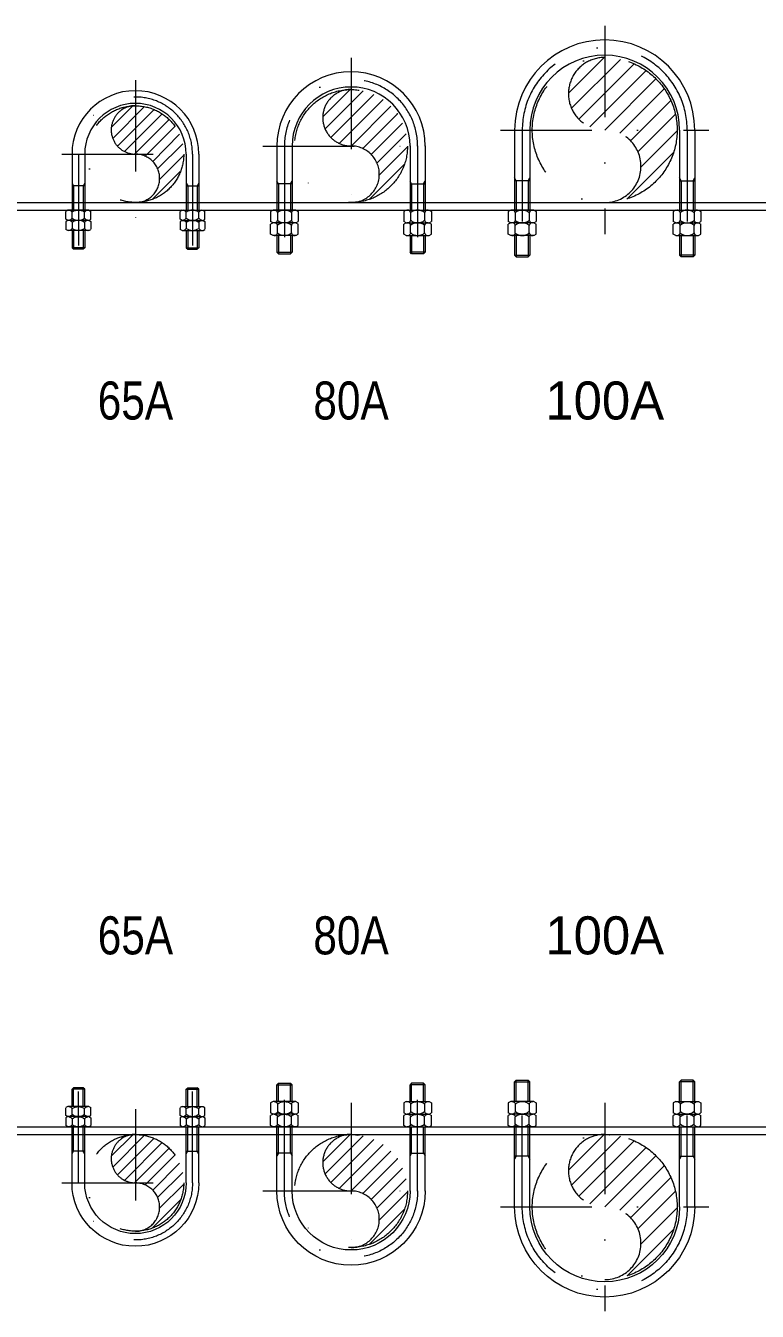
# Model space of a CAD drawing. Extents: x 0 to 90799, y 0 to 77868.
# Drawn here: x 19042 to 19619, y 10688 to 11702 of the extents above; entities that cross this region are included whole.
import ezdxf
from ezdxf.enums import TextEntityAlignment as Align

# ---------------------------------------------------------------- set-up
doc = ezdxf.new("R2010")
doc.units = 0
doc.header["$LTSCALE"] = 30
doc.header["$MEASUREMENT"] = 0
doc.linetypes.add('DGN Style 4', pattern=[4.8, 2.4, -1.2, 0, -1.2])
for name, color, linetype, lineweight in [('L(c)', 1, 'DGN Style 4', 5), ('L(txt)', 2, 'Continuous', 13), ('m_a1', 6, 'Continuous', 5)]:
    doc.layers.add(name, color=color, linetype=linetype, lineweight=lineweight)
doc.styles.add('Style-ENGINEERING', font='ENGINEERING.shx')

# ---------------------------------------------------------------- blocks, each defined once
blk = doc.blocks.new('*U1368')
for p, q in [((-50, 12.5), (-50, -31.7)), ((-40, 12.5), (-40, -31.7)), ((40, 12.5), (40, -31.7)), ((50, 12.5), (50, -31.7)), ((-50, -10.3), (-48.7, -12.5)), ((-40, -12.5), (-50, -12.5)), ((-48.7, -12.5), (-48.7, -31.7)), ((-40, -10.3), (-41.2, -12.5)), ((-41.2, -12.5), (-41.2, -31.7)), ((40, -10.3), (41.3, -12.5)), ((40, -12.5), (50, -12.5)), ((41.3, -12.5), (41.3, -31.7)), ((50, -10.3), (48.8, -12.5)), ((48.8, -12.5), (48.8, -31.7)), ((4.2, -25.4), (4.5, -25)), ((-53.3, -31.7), (-54.8, -32.6)), ((-54.8, -38.8), (-54.8, -32.7)), ((-53.3, -39.7), (-54.8, -38.8)), ((-53.3, -39.7), (-54.8, -40.6)), ((-36.8, -31.7), (-53.3, -31.7)), ((-36.8, -39.7), (-53.3, -39.7)), ((-36.8, -39.7), (-53.3, -39.7)), ((-49.9, -38.1), (-49.9, -33.3)), ((-40.1, -38.1), (-40.1, -33.3)), ((-36.8, -31.7), (-35.2, -32.6)), ((-36.8, -39.7), (-35.2, -38.8)), ((-36.8, -39.7), (-35.2, -40.6)), ((-35.2, -38.8), (-35.2, -32.7)), ((36.8, -31.7), (35.2, -32.6)), ((35.2, -38.8), (35.2, -32.7)), ((36.8, -39.7), (35.2, -38.8)), ((36.8, -39.7), (35.2, -40.6)), ((36.8, -31.7), (53.3, -31.7)), ((36.8, -39.7), (53.3, -39.7)), ((36.8, -39.7), (53.3, -39.7)), ((40.1, -38.1), (40.1, -33.3)), ((49.9, -38.1), (49.9, -33.3)), ((53.3, -31.7), (54.8, -32.6)), ((53.3, -39.7), (54.8, -38.8)), ((53.3, -39.7), (54.8, -40.6)), ((54.8, -38.8), (54.8, -32.7)), ((-54.8, -40.6), (-54.8, -46.7)), ((-53.3, -47.7), (-54.8, -46.8)), ((-36.8, -47.7), (-53.3, -47.7)), ((-50, -47.7), (-50, -61.3)), ((-49.9, -41.3), (-49.9, -46.1)), ((-48.7, -47.7), (-48.7, -62.5)), ((-41.2, -47.7), (-41.2, -62.5)), ((-40.1, -41.3), (-40.1, -46.1)), ((-40, -47.7), (-40, -61.3)), ((-36.8, -47.7), (-35.2, -46.8)), ((-35.2, -40.6), (-35.2, -46.7)), ((35.2, -40.6), (35.2, -46.7)), ((36.8, -47.7), (35.2, -46.8)), ((36.8, -47.7), (53.3, -47.7)), ((40, -47.7), (40, -61.3)), ((40.1, -41.3), (40.1, -46.1)), ((41.3, -47.7), (41.3, -62.5)), ((48.8, -47.7), (48.8, -62.5)), ((49.9, -41.3), (49.9, -46.1)), ((50, -47.7), (50, -61.3)), ((53.3, -47.7), (54.8, -46.8)), ((54.8, -40.6), (54.8, -46.7)), ((-40, -61.3), (-50, -61.3)), ((-50, -61.3), (-48.7, -62.5)), ((-41.2, -62.5), (-48.7, -62.5)), ((-40, -61.3), (-41.2, -62.5)), ((40, -61.3), (50, -61.3)), ((40, -61.3), (41.3, -62.5)), ((41.3, -62.5), (48.8, -62.5)), ((50, -61.3), (48.8, -62.5))]:
    blk.add_line(p, q)
for centre, radius, start, end in [((0, 12.5), 50, 0, 180), ((0, 12.5), 40, 0, 180), ((-53.6, -36.2), 4.72, 38.8105, 74.9755), ((-53.6, -35.1), 4.72, 285.0245, 321.1895), ((-53.6, -44.2), 4.72, 38.8105, 74.9755), ((-45, -40), 8.33, 53.8846, 126.1154), ((-45, -31.3), 8.33, 233.8846, 306.1154), ((-45, -48), 8.33, 53.8846, 126.1154), ((-36.4, -36.2), 4.72, 105.0245, 141.1895), ((-36.4, -35.1), 4.72, 218.8105, 254.9755), ((-36.4, -44.2), 4.72, 105.0245, 141.1895), ((36.4, -36.2), 4.72, 38.8105, 74.9755), ((36.4, -35.1), 4.72, 285.0245, 321.1895), ((36.4, -44.2), 4.72, 38.8105, 74.9755), ((45, -40), 8.33, 53.8846, 126.1154), ((45, -31.3), 8.33, 233.8846, 306.1154), ((45, -48), 8.33, 53.8846, 126.1154), ((53.6, -36.2), 4.72, 105.0245, 141.1895), ((53.6, -35.1), 4.72, 218.8105, 254.9755), ((53.6, -44.2), 4.72, 105.0245, 141.1895), ((-53.6, -43.1), 4.72, 285.0245, 321.1895), ((-45, -39.3), 8.33, 233.8846, 306.1154), ((-36.4, -43.1), 4.72, 218.8105, 254.9755), ((36.4, -43.1), 4.72, 285.0245, 321.1895), ((45, -39.3), 8.33, 233.8846, 306.1154), ((53.6, -43.1), 4.72, 218.8105, 254.9755)]:
    blk.add_arc(centre, radius, start, end)
blk = doc.blocks.new('*U1367')
at = {"layer": 'L(c)'}
for p, q in [((-45, 12.5), (-45, -62.5)), ((45, 12.5), (45, -62.5))]:
    blk.add_line(p, q, dxfattribs=at)
blk.add_arc((0, 12.5), 45, 0, 180, dxfattribs=at)
at = {"layer": 'm_a1'}
blk.add_blockref('*U1368', (0, 0), dxfattribs=at)
blk = doc.blocks.new('*U1370')
for p, q in [((-28.5, 20.1), (-11.7, 36.9)), ((-27.5, 11.3), (-2.4, 36.4)), ((-23.7, 5.2), (5.2, 34.1)), ((-18.1, 0.9), (11.6, 30.6)), ((-10.2, -1.1), (17.1, 26.2)), ((-1.9, -2.7), (21.6, 20.8)), ((4, -6.8), (25.2, 14.5)), ((7.9, -12.7), (27.7, 7.1)), ((9.5, -21.1), (28.5, -2)), ((3.5, -36.9), (26.2, -14.2))]:
    blk.add_line(p, q)
blk = doc.blocks.new('*U1369')
blk.add_circle((0, 0), 38.1)
for centre, start, end in [((0, 19.1), 89.9989, 270.0011), ((0, -19.1), 270.0011, 89.9989)]:
    blk.add_arc(centre, 19.1, start, end)
blk.add_blockref('*U1370', (9.6, 1.1))
blk = doc.blocks.new('*U1366')
at = {"layer": 'L(c)'}
for p, q in [((0, 66.6), (0, -49.7)), ((-58.1, 8.4), (58.2, 8.4))]:
    blk.add_line(p, q, dxfattribs=at)
blk.add_blockref('*U1369', (0, 8.4))
at = {"layer": 'm_a1'}
blk.add_blockref('*U1367', (0, -4.1), dxfattribs=at)
blk = doc.blocks.new('*U1373')
for p, q in [((-58.5, 13.3), (-58.5, -37.3)), ((-46.5, 13.3), (-46.5, -37.3)), ((46.5, 13.3), (46.5, -37.3)), ((58.5, 13.3), (58.5, -37.3)), ((-57.3, -16.7), (-58.5, -14.6)), ((-46.5, -16.7), (-58.5, -16.7)), ((-57.3, -16.7), (-57.3, -37.3)), ((-47.8, -16.7), (-46.5, -14.6)), ((-47.8, -16.7), (-47.8, -37.3)), ((47.7, -16.7), (46.5, -14.6)), ((46.5, -16.7), (58.5, -16.7)), ((47.7, -16.7), (47.7, -37.3)), ((57.2, -16.7), (58.5, -14.6)), ((57.2, -16.7), (57.2, -37.3)), ((-61.5, -37.3), (-63.5, -38.4)), ((-63.5, -38.4), (-63.5, -46.2)), ((-43.5, -37.3), (-61.5, -37.3)), ((-58, -39.3), (-58, -45.3)), ((-47, -39.3), (-47, -45.3)), ((-43.5, -37.3), (-41.6, -38.4)), ((-41.6, -38.4), (-41.6, -46.2)), ((4.8, -31), (5.2, -30.6)), ((43.5, -37.3), (41.5, -38.4)), ((41.5, -38.4), (41.5, -46.2)), ((43.5, -37.3), (61.5, -37.3)), ((47, -39.3), (47, -45.3)), ((58, -39.3), (58, -45.3)), ((61.5, -37.3), (63.4, -38.4)), ((63.4, -38.4), (63.4, -46.2)), ((-61.5, -47.3), (-63.5, -46.2)), ((-61.5, -47.3), (-63.5, -48.4)), ((-63.5, -56.2), (-63.5, -48.4)), ((-43.5, -47.3), (-61.5, -47.3)), ((-43.5, -47.3), (-61.5, -47.3)), ((-43.5, -47.3), (-61.5, -47.3)), ((-58, -55.3), (-58, -49.3)), ((-47, -55.3), (-47, -49.3)), ((-43.5, -47.3), (-41.6, -46.2)), ((-43.5, -47.3), (-41.6, -48.4)), ((-41.6, -56.2), (-41.6, -48.4)), ((43.5, -47.3), (41.5, -46.2)), ((43.5, -47.3), (41.5, -48.4)), ((41.5, -56.2), (41.5, -48.4)), ((43.5, -47.3), (61.5, -47.3)), ((43.5, -47.3), (61.5, -47.3)), ((43.5, -47.3), (61.5, -47.3)), ((47, -55.3), (47, -49.3)), ((58, -55.3), (58, -49.3)), ((61.5, -47.3), (63.4, -46.2)), ((61.5, -47.3), (63.4, -48.4)), ((63.4, -56.2), (63.4, -48.4)), ((-61.5, -57.3), (-63.5, -56.2)), ((-43.5, -57.3), (-61.5, -57.3)), ((-58.5, -57.3), (-58.5, -70.5)), ((-57.3, -57.3), (-57.3, -71.7)), ((-47.8, -57.3), (-47.8, -71.7)), ((-46.5, -57.3), (-46.5, -70.5)), ((-43.5, -57.3), (-41.6, -56.2)), ((43.5, -57.3), (41.5, -56.2)), ((43.5, -57.3), (61.5, -57.3)), ((46.5, -57.3), (46.5, -70.5)), ((47.7, -57.3), (47.7, -71.7)), ((57.2, -57.3), (57.2, -71.7)), ((58.5, -57.3), (58.5, -70.5)), ((61.5, -57.3), (63.4, -56.2)), ((-58.5, -70.5), (-46.5, -70.5)), ((-58.5, -70.5), (-57.3, -71.7)), ((-47.8, -71.7), (-46.5, -70.5)), ((58.5, -70.5), (46.5, -70.5)), ((47.7, -71.7), (46.5, -70.5)), ((58.5, -70.5), (57.2, -71.7)), ((-57.3, -71.7), (-47.8, -71.7)), ((57.2, -71.7), (47.7, -71.7))]:
    blk.add_line(p, q)
for centre, radius, start, end in [((0, 13.2), 58.5, 0, 180), ((0, 13.2), 46.5, 0, 180), ((-60.7, -40.2), 2.87, 17.5987, 90), ((-52.5, -45.8), 8.52, 49.932, 130.068), ((-44.3, -40.2), 2.87, 90, 162.4013), ((44.3, -40.2), 2.87, 17.5987, 90), ((52.5, -45.8), 8.52, 49.932, 130.068), ((60.7, -40.2), 2.87, 90, 162.4013), ((-60.7, -44.5), 2.87, 270, 342.4013), ((-60.7, -50.2), 2.87, 17.5987, 90), ((-52.5, -38.8), 8.52, 229.932, 310.068), ((-52.5, -55.8), 8.52, 49.932, 130.068), ((-44.3, -44.5), 2.87, 197.5987, 270), ((-44.3, -50.2), 2.87, 90, 162.4013), ((44.3, -44.5), 2.87, 270, 342.4013), ((44.3, -50.2), 2.87, 17.5987, 90), ((52.5, -38.8), 8.52, 229.932, 310.068), ((52.5, -55.8), 8.52, 49.932, 130.068), ((60.7, -44.5), 2.87, 197.5987, 270), ((60.7, -50.2), 2.87, 90, 162.4013), ((-60.7, -54.5), 2.87, 270, 342.4013), ((-52.5, -48.8), 8.52, 229.932, 310.068), ((-44.3, -54.5), 2.87, 197.5987, 270), ((44.3, -54.5), 2.87, 270, 342.4013), ((52.5, -48.8), 8.52, 229.932, 310.068), ((60.7, -54.5), 2.87, 197.5987, 270)]:
    blk.add_arc(centre, radius, start, end)
blk = doc.blocks.new('*U1372')
at = {"layer": 'L(c)'}
for p, q in [((-52.5, 13.3), (-52.5, -71.7)), ((52.5, 13.3), (52.5, -71.7))]:
    blk.add_line(p, q, dxfattribs=at)
blk.add_arc((0, 13.2), 52.5, 0, 180, dxfattribs=at)
at = {"layer": 'm_a1'}
blk.add_blockref('*U1373', (0, 0), dxfattribs=at)
blk = doc.blocks.new('*U1375')
for p, q in [((-33.4, 21.8), (-11.9, 43.3)), ((-31.6, 12.3), (-1.6, 42.3)), ((-27.1, 5.5), (6.9, 39.5)), ((-20.4, 0.8), (14.2, 35.5)), ((-11.1, -1.2), (20.4, 30.3)), ((-1.9, -3.2), (25.5, 24.1)), ((4.8, -7.9), (29.6, 16.9)), ((9.3, -14.7), (32.4, 8.4)), ((11.1, -24.2), (33.4, -1.9)), ((3.3, -43.3), (31, -15.6))]:
    blk.add_line(p, q)
blk = doc.blocks.new('*U1374')
blk.add_circle((0, 0), 44.5)
for centre, start, end in [((0, 22.3), 89.9989, 270.0011), ((0, -22.3), 270.0011, 89.9989)]:
    blk.add_arc(centre, 22.3, start, end)
blk.add_blockref('*U1375', (11.1, 1.2))
blk = doc.blocks.new('*U1371')
at = {"layer": 'L(c)'}
for p, q in [((0, 77.3), (0, -61.8)), ((-69.5, 7.7), (69.6, 7.7))]:
    blk.add_line(p, q, dxfattribs=at)
blk.add_blockref('*U1374', (0, 7.7))
at = {"layer": 'm_a1'}
blk.add_blockref('*U1372', (0, -5.5), dxfattribs=at)
blk = doc.blocks.new('*U1378')
for p, q in [((-71, 14.5), (-71, -48.6)), ((-59, 14.5), (-59, -48.6)), ((59, 14.5), (59, -48.6)), ((71, 14.5), (71, -48.6)), ((-69.8, -25.5), (-71, -23.3)), ((-59, -25.5), (-71, -25.5)), ((-69.8, -25.5), (-69.8, -48.6)), ((-60.3, -25.5), (-59, -23.3)), ((-60.3, -25.5), (-60.3, -48.6)), ((60.2, -25.5), (59, -23.3)), ((59, -25.5), (71, -25.5)), ((60.2, -25.5), (60.2, -48.6)), ((69.7, -25.5), (71, -23.3)), ((69.7, -25.5), (69.7, -48.6)), ((-74, -48.6), (-76, -49.8)), ((-76, -49.8), (-76, -57.5)), ((-56, -48.6), (-74, -48.6)), ((-70.5, -50.6), (-70.5, -56.6)), ((-59.5, -50.6), (-59.5, -56.6)), ((-56, -48.6), (-54.1, -49.8)), ((-54.1, -49.8), (-54.1, -57.5)), ((3.5, -42.4), (3.7, -42.3)), ((56, -48.6), (54, -49.8)), ((54, -49.8), (54, -57.5)), ((56, -48.6), (74, -48.6)), ((59.5, -50.6), (59.5, -56.6)), ((70.5, -50.6), (70.5, -56.6)), ((74, -48.6), (75.9, -49.8)), ((75.9, -49.8), (75.9, -57.5)), ((-74, -58.6), (-76, -57.5)), ((-74, -58.6), (-76, -59.8)), ((-76, -67.5), (-76, -59.8)), ((-56, -58.6), (-74, -58.6)), ((-56, -58.6), (-74, -58.6)), ((-56, -58.6), (-74, -58.6)), ((-70.5, -66.6), (-70.5, -60.6)), ((-59.5, -66.6), (-59.5, -60.6)), ((-56, -58.6), (-54.1, -57.5)), ((-56, -58.6), (-54.1, -59.8)), ((-54.1, -67.5), (-54.1, -59.8)), ((56, -58.6), (54, -57.5)), ((56, -58.6), (54, -59.8)), ((54, -67.5), (54, -59.8)), ((56, -58.6), (74, -58.6)), ((56, -58.6), (74, -58.6)), ((56, -58.6), (74, -58.6)), ((59.5, -66.6), (59.5, -60.6)), ((70.5, -66.6), (70.5, -60.6)), ((74, -58.6), (75.9, -57.5)), ((74, -58.6), (75.9, -59.8)), ((75.9, -67.5), (75.9, -59.8)), ((-74, -68.6), (-76, -67.5)), ((-56, -68.6), (-74, -68.6)), ((-71, -68.6), (-71, -84.2)), ((-69.8, -68.6), (-69.8, -85.5)), ((-60.3, -68.6), (-60.3, -85.5)), ((-59, -68.6), (-59, -84.2)), ((-56, -68.6), (-54.1, -67.5)), ((56, -68.6), (54, -67.5)), ((56, -68.6), (74, -68.6)), ((59, -68.6), (59, -84.2)), ((60.2, -68.6), (60.2, -85.5)), ((69.7, -68.6), (69.7, -85.5)), ((71, -68.6), (71, -84.2)), ((74, -68.6), (75.9, -67.5)), ((-71, -84.2), (-59, -84.2)), ((-71, -84.2), (-69.8, -85.5)), ((-69.8, -85.5), (-60.3, -85.5)), ((-60.3, -85.5), (-59, -84.2)), ((71, -84.2), (59, -84.2)), ((60.2, -85.5), (59, -84.2)), ((69.7, -85.5), (60.2, -85.5)), ((71, -84.2), (69.7, -85.5))]:
    blk.add_line(p, q)
for centre, radius, start, end in [((0, 14.5), 71, 0, 180), ((0, 14.5), 59, 0, 180), ((-73.2, -51.5), 2.87, 17.5987, 90), ((-65, -57.2), 8.52, 49.932, 130.068), ((-56.8, -51.5), 2.87, 90, 162.4013), ((56.8, -51.5), 2.87, 17.5987, 90), ((65, -57.2), 8.52, 49.932, 130.068), ((73.2, -51.5), 2.87, 90, 162.4013), ((-73.2, -55.8), 2.87, 270, 342.4013), ((-73.2, -61.5), 2.87, 17.5987, 90), ((-65, -50.2), 8.52, 229.932, 310.068), ((-65, -67.2), 8.52, 49.932, 130.068), ((-56.8, -55.8), 2.87, 197.5987, 270), ((-56.8, -61.5), 2.87, 90, 162.4013), ((56.8, -55.8), 2.87, 270, 342.4013), ((56.8, -61.5), 2.87, 17.5987, 90), ((65, -50.2), 8.52, 229.932, 310.068), ((65, -67.2), 8.52, 49.932, 130.068), ((73.2, -55.8), 2.87, 197.5987, 270), ((73.2, -61.5), 2.87, 90, 162.4013), ((-73.2, -65.8), 2.87, 270, 342.4013), ((-65, -60.2), 8.52, 229.932, 310.068), ((-56.8, -65.8), 2.87, 197.5987, 270), ((56.8, -65.8), 2.87, 270, 342.4013), ((65, -60.2), 8.52, 229.932, 310.068), ((73.2, -65.8), 2.87, 197.5987, 270)]:
    blk.add_arc(centre, radius, start, end)
blk = doc.blocks.new('*U1377')
at = {"layer": 'L(c)'}
for p, q in [((-65, 14.5), (-65, -85.5)), ((65, 14.5), (65, -85.5))]:
    blk.add_line(p, q, dxfattribs=at)
blk.add_arc((0, 14.5), 65, 0, 180, dxfattribs=at)
at = {"layer": 'm_a1'}
blk.add_blockref('*U1378', (0, 0), dxfattribs=at)
blk = doc.blocks.new('*U1380')
for p, q in [((-42.9, 27.7), (-14.8, 55.7)), ((-40.5, 15.7), (-1.8, 54.3)), ((-34.6, 7.1), (9, 50.8)), ((-26.1, 1.2), (18.3, 45.6)), ((-14.3, -1.4), (26.1, 39)), ((-2.4, -4), (32.7, 31.1)), ((6.1, -9.9), (37.9, 21.9)), ((11.9, -18.5), (41.5, 11.1)), ((14.3, -30.6), (42.9, -2)), ((3.5, -55.7), (40, -19.2))]:
    blk.add_line(p, q)
blk = doc.blocks.new('*U1379')
blk.add_circle((0, 0), 57.1)
for centre, start, end in [((0, 28.6), 89.9989, 270.0011), ((0, -28.6), 270.0011, 89.9989)]:
    blk.add_arc(centre, 28.6, start, end)
blk.add_blockref('*U1380', (14.3, 1.4))
blk = doc.blocks.new('*U1376')
at = {"layer": 'L(c)'}
for p, q in [((0, 91.1), (0, -73.2)), ((-82.1, 8.9), (82.2, 8.9))]:
    blk.add_line(p, q, dxfattribs=at)
blk.add_blockref('*U1379', (0, 8.9))
at = {"layer": 'm_a1'}
blk.add_blockref('*U1377', (0, -5.6), dxfattribs=at)
blk = doc.blocks.new('*U1483')
for p, q in [((-71, 14.5), (-71, -48.6)), ((-59, 14.5), (-59, -48.6)), ((59, 14.5), (59, -48.6)), ((71, 14.5), (71, -48.6)), ((-69.8, -25.5), (-71, -23.3)), ((-59, -25.5), (-71, -25.5)), ((-69.8, -25.5), (-69.8, -48.6)), ((-60.3, -25.5), (-59, -23.3)), ((-60.3, -25.5), (-60.3, -48.6)), ((60.2, -25.5), (59, -23.3)), ((59, -25.5), (71, -25.5)), ((60.2, -25.5), (60.2, -48.6)), ((69.7, -25.5), (71, -23.3)), ((69.7, -25.5), (69.7, -48.6)), ((-74, -48.6), (-76, -49.8)), ((-76, -49.8), (-76, -57.5)), ((-56, -48.6), (-74, -48.6)), ((-70.5, -50.6), (-70.5, -56.6)), ((-59.5, -50.6), (-59.5, -56.6)), ((-56, -48.6), (-54.1, -49.8)), ((-54.1, -49.8), (-54.1, -57.5)), ((3.5, -42.4), (3.7, -42.3)), ((56, -48.6), (54, -49.8)), ((54, -49.8), (54, -57.5)), ((56, -48.6), (74, -48.6)), ((59.5, -50.6), (59.5, -56.6)), ((70.5, -50.6), (70.5, -56.6)), ((74, -48.6), (75.9, -49.8)), ((75.9, -49.8), (75.9, -57.5)), ((-74, -58.6), (-76, -57.5)), ((-74, -58.6), (-76, -59.8)), ((-76, -67.5), (-76, -59.8)), ((-56, -58.6), (-74, -58.6)), ((-56, -58.6), (-74, -58.6)), ((-56, -58.6), (-74, -58.6)), ((-70.5, -66.6), (-70.5, -60.6)), ((-59.5, -66.6), (-59.5, -60.6)), ((-56, -58.6), (-54.1, -57.5)), ((-56, -58.6), (-54.1, -59.8)), ((-54.1, -67.5), (-54.1, -59.8)), ((56, -58.6), (54, -57.5)), ((56, -58.6), (54, -59.8)), ((54, -67.5), (54, -59.8)), ((56, -58.6), (74, -58.6)), ((56, -58.6), (74, -58.6)), ((56, -58.6), (74, -58.6)), ((59.5, -66.6), (59.5, -60.6)), ((70.5, -66.6), (70.5, -60.6)), ((74, -58.6), (75.9, -57.5)), ((74, -58.6), (75.9, -59.8)), ((75.9, -67.5), (75.9, -59.8)), ((-74, -68.6), (-76, -67.5)), ((-56, -68.6), (-74, -68.6)), ((-71, -68.6), (-71, -84.2)), ((-69.8, -68.6), (-69.8, -85.5)), ((-60.3, -68.6), (-60.3, -85.5)), ((-59, -68.6), (-59, -84.2)), ((-56, -68.6), (-54.1, -67.5)), ((56, -68.6), (54, -67.5)), ((56, -68.6), (74, -68.6)), ((59, -68.6), (59, -84.2)), ((60.2, -68.6), (60.2, -85.5)), ((69.7, -68.6), (69.7, -85.5)), ((71, -68.6), (71, -84.2)), ((74, -68.6), (75.9, -67.5)), ((-71, -84.2), (-59, -84.2)), ((-71, -84.2), (-69.8, -85.5)), ((-69.8, -85.5), (-60.3, -85.5)), ((-60.3, -85.5), (-59, -84.2)), ((71, -84.2), (59, -84.2)), ((60.2, -85.5), (59, -84.2)), ((69.7, -85.5), (60.2, -85.5)), ((71, -84.2), (69.7, -85.5))]:
    blk.add_line(p, q)
for centre, radius, start, end in [((0, 14.5), 71, 0, 180), ((0, 14.5), 59, 0, 180), ((-73.2, -51.5), 2.87, 17.5987, 90), ((-65, -57.2), 8.52, 49.932, 130.068), ((-56.8, -51.5), 2.87, 90, 162.4013), ((56.8, -51.5), 2.87, 17.5987, 90), ((65, -57.2), 8.52, 49.932, 130.068), ((73.2, -51.5), 2.87, 90, 162.4013), ((-73.2, -55.8), 2.87, 270, 342.4013), ((-73.2, -61.5), 2.87, 17.5987, 90), ((-65, -50.2), 8.52, 229.932, 310.068), ((-65, -67.2), 8.52, 49.932, 130.068), ((-56.8, -55.8), 2.87, 197.5987, 270), ((-56.8, -61.5), 2.87, 90, 162.4013), ((56.8, -55.8), 2.87, 270, 342.4013), ((56.8, -61.5), 2.87, 17.5987, 90), ((65, -50.2), 8.52, 229.932, 310.068), ((65, -67.2), 8.52, 49.932, 130.068), ((73.2, -55.8), 2.87, 197.5987, 270), ((73.2, -61.5), 2.87, 90, 162.4013), ((-73.2, -65.8), 2.87, 270, 342.4013), ((-65, -60.2), 8.52, 229.932, 310.068), ((-56.8, -65.8), 2.87, 197.5987, 270), ((56.8, -65.8), 2.87, 270, 342.4013), ((65, -60.2), 8.52, 229.932, 310.068), ((73.2, -65.8), 2.87, 197.5987, 270)]:
    blk.add_arc(centre, radius, start, end)
blk = doc.blocks.new('*U1482')
at = {"layer": 'L(c)'}
for p, q in [((-65, 14.5), (-65, -85.5)), ((65, 14.5), (65, -85.5))]:
    blk.add_line(p, q, dxfattribs=at)
blk.add_arc((0, 14.5), 65, 0, 180, dxfattribs=at)
at = {"layer": 'm_a1'}
blk.add_blockref('*U1483', (0, 0), dxfattribs=at)
blk = doc.blocks.new('*U1485')
for p, q in [((-42.9, 27.7), (-14.8, 55.7)), ((-40.5, 15.7), (-1.8, 54.3)), ((-34.6, 7.1), (9, 50.8)), ((-26.1, 1.2), (18.3, 45.6)), ((-14.3, -1.4), (26.1, 39)), ((-2.4, -4), (32.7, 31.1)), ((6.1, -9.9), (37.9, 21.9)), ((11.9, -18.5), (41.5, 11.1)), ((14.3, -30.6), (42.9, -2)), ((3.5, -55.7), (40, -19.2))]:
    blk.add_line(p, q)
blk = doc.blocks.new('*U1484')
blk.add_circle((0, 0), 57.1)
for centre, start, end in [((0, 28.6), 89.9989, 270.0011), ((0, -28.6), 270.0011, 89.9989)]:
    blk.add_arc(centre, 28.6, start, end)
blk.add_blockref('*U1485', (14.3, 1.4))
blk = doc.blocks.new('*U1481')
at = {"layer": 'L(c)'}
for p, q in [((0, 73.2), (0, -91.1)), ((-82.1, -8.9), (82.2, -8.9))]:
    blk.add_line(p, q, dxfattribs=at)
blk.add_blockref('*U1484', (0, -8.9))
at = {"layer": 'm_a1', "extrusion": (0, 0, -1), "rotation": 180}
blk.add_blockref('*U1482', (0, 5.6), dxfattribs=at)
blk = doc.blocks.new('*U1488')
for p, q in [((-58.5, 13.3), (-58.5, -37.3)), ((-46.5, 13.3), (-46.5, -37.3)), ((46.5, 13.3), (46.5, -37.3)), ((58.5, 13.3), (58.5, -37.3)), ((-57.3, -16.7), (-58.5, -14.6)), ((-46.5, -16.7), (-58.5, -16.7)), ((-57.3, -16.7), (-57.3, -37.3)), ((-47.8, -16.7), (-46.5, -14.6)), ((-47.8, -16.7), (-47.8, -37.3)), ((47.7, -16.7), (46.5, -14.6)), ((46.5, -16.7), (58.5, -16.7)), ((47.7, -16.7), (47.7, -37.3)), ((57.2, -16.7), (58.5, -14.6)), ((57.2, -16.7), (57.2, -37.3)), ((-61.5, -37.3), (-63.5, -38.4)), ((-63.5, -38.4), (-63.5, -46.2)), ((-43.5, -37.3), (-61.5, -37.3)), ((-58, -39.3), (-58, -45.3)), ((-47, -39.3), (-47, -45.3)), ((-43.5, -37.3), (-41.6, -38.4)), ((-41.6, -38.4), (-41.6, -46.2)), ((4.8, -31), (5.2, -30.6)), ((43.5, -37.3), (41.5, -38.4)), ((41.5, -38.4), (41.5, -46.2)), ((43.5, -37.3), (61.5, -37.3)), ((47, -39.3), (47, -45.3)), ((58, -39.3), (58, -45.3)), ((61.5, -37.3), (63.4, -38.4)), ((63.4, -38.4), (63.4, -46.2)), ((-61.5, -47.3), (-63.5, -46.2)), ((-61.5, -47.3), (-63.5, -48.4)), ((-63.5, -56.2), (-63.5, -48.4)), ((-43.5, -47.3), (-61.5, -47.3)), ((-43.5, -47.3), (-61.5, -47.3)), ((-43.5, -47.3), (-61.5, -47.3)), ((-58, -55.3), (-58, -49.3)), ((-47, -55.3), (-47, -49.3)), ((-43.5, -47.3), (-41.6, -46.2)), ((-43.5, -47.3), (-41.6, -48.4)), ((-41.6, -56.2), (-41.6, -48.4)), ((43.5, -47.3), (41.5, -46.2)), ((43.5, -47.3), (41.5, -48.4)), ((41.5, -56.2), (41.5, -48.4)), ((43.5, -47.3), (61.5, -47.3)), ((43.5, -47.3), (61.5, -47.3)), ((43.5, -47.3), (61.5, -47.3)), ((47, -55.3), (47, -49.3)), ((58, -55.3), (58, -49.3)), ((61.5, -47.3), (63.4, -46.2)), ((61.5, -47.3), (63.4, -48.4)), ((63.4, -56.2), (63.4, -48.4)), ((-61.5, -57.3), (-63.5, -56.2)), ((-43.5, -57.3), (-61.5, -57.3)), ((-58.5, -57.3), (-58.5, -70.5)), ((-57.3, -57.3), (-57.3, -71.7)), ((-47.8, -57.3), (-47.8, -71.7)), ((-46.5, -57.3), (-46.5, -70.5)), ((-43.5, -57.3), (-41.6, -56.2)), ((43.5, -57.3), (41.5, -56.2)), ((43.5, -57.3), (61.5, -57.3)), ((46.5, -57.3), (46.5, -70.5)), ((47.7, -57.3), (47.7, -71.7)), ((57.2, -57.3), (57.2, -71.7)), ((58.5, -57.3), (58.5, -70.5)), ((61.5, -57.3), (63.4, -56.2)), ((-58.5, -70.5), (-46.5, -70.5)), ((-58.5, -70.5), (-57.3, -71.7)), ((-47.8, -71.7), (-46.5, -70.5)), ((58.5, -70.5), (46.5, -70.5)), ((47.7, -71.7), (46.5, -70.5)), ((58.5, -70.5), (57.2, -71.7)), ((-57.3, -71.7), (-47.8, -71.7)), ((57.2, -71.7), (47.7, -71.7))]:
    blk.add_line(p, q)
for centre, radius, start, end in [((0, 13.2), 58.5, 0, 180), ((0, 13.2), 46.5, 0, 180), ((-60.7, -40.2), 2.87, 17.5987, 90), ((-52.5, -45.8), 8.52, 49.932, 130.068), ((-44.3, -40.2), 2.87, 90, 162.4013), ((44.3, -40.2), 2.87, 17.5987, 90), ((52.5, -45.8), 8.52, 49.932, 130.068), ((60.7, -40.2), 2.87, 90, 162.4013), ((-60.7, -44.5), 2.87, 270, 342.4013), ((-60.7, -50.2), 2.87, 17.5987, 90), ((-52.5, -38.8), 8.52, 229.932, 310.068), ((-52.5, -55.8), 8.52, 49.932, 130.068), ((-44.3, -44.5), 2.87, 197.5987, 270), ((-44.3, -50.2), 2.87, 90, 162.4013), ((44.3, -44.5), 2.87, 270, 342.4013), ((44.3, -50.2), 2.87, 17.5987, 90), ((52.5, -38.8), 8.52, 229.932, 310.068), ((52.5, -55.8), 8.52, 49.932, 130.068), ((60.7, -44.5), 2.87, 197.5987, 270), ((60.7, -50.2), 2.87, 90, 162.4013), ((-60.7, -54.5), 2.87, 270, 342.4013), ((-52.5, -48.8), 8.52, 229.932, 310.068), ((-44.3, -54.5), 2.87, 197.5987, 270), ((44.3, -54.5), 2.87, 270, 342.4013), ((52.5, -48.8), 8.52, 229.932, 310.068), ((60.7, -54.5), 2.87, 197.5987, 270)]:
    blk.add_arc(centre, radius, start, end)
blk = doc.blocks.new('*U1487')
at = {"layer": 'L(c)'}
for p, q in [((-52.5, 13.3), (-52.5, -71.7)), ((52.5, 13.3), (52.5, -71.7))]:
    blk.add_line(p, q, dxfattribs=at)
blk.add_arc((0, 13.2), 52.5, 0, 180, dxfattribs=at)
at = {"layer": 'm_a1'}
blk.add_blockref('*U1488', (0, 0), dxfattribs=at)
blk = doc.blocks.new('*U1490')
for p, q in [((-33.4, 21.8), (-11.9, 43.3)), ((-31.6, 12.3), (-1.6, 42.3)), ((-27.1, 5.5), (6.9, 39.5)), ((-20.4, 0.8), (14.2, 35.5)), ((-11.1, -1.2), (20.4, 30.3)), ((-1.9, -3.2), (25.5, 24.1)), ((4.8, -7.9), (29.6, 16.9)), ((9.3, -14.7), (32.4, 8.4)), ((11.1, -24.2), (33.4, -1.9)), ((3.3, -43.3), (31, -15.6))]:
    blk.add_line(p, q)
blk = doc.blocks.new('*U1489')
blk.add_circle((0, 0), 44.5)
for centre, start, end in [((0, 22.3), 89.9989, 270.0011), ((0, -22.3), 270.0011, 89.9989)]:
    blk.add_arc(centre, 22.3, start, end)
blk.add_blockref('*U1490', (11.1, 1.2))
blk = doc.blocks.new('*U1486')
at = {"layer": 'L(c)'}
for p, q in [((0, 61.8), (0, -77.3)), ((-69.5, -7.7), (69.6, -7.7))]:
    blk.add_line(p, q, dxfattribs=at)
blk.add_blockref('*U1489', (0, -7.7))
at = {"layer": 'm_a1', "extrusion": (0, 0, -1), "rotation": 180}
blk.add_blockref('*U1487', (0, 5.5), dxfattribs=at)
blk = doc.blocks.new('*U1493')
for p, q in [((-50, 12.5), (-50, -31.7)), ((-40, 12.5), (-40, -31.7)), ((40, 12.5), (40, -31.7)), ((50, 12.5), (50, -31.7)), ((-50, -10.3), (-48.7, -12.5)), ((-40, -12.5), (-50, -12.5)), ((-48.7, -12.5), (-48.7, -31.7)), ((-40, -10.3), (-41.2, -12.5)), ((-41.2, -12.5), (-41.2, -31.7)), ((40, -10.3), (41.3, -12.5)), ((40, -12.5), (50, -12.5)), ((41.3, -12.5), (41.3, -31.7)), ((50, -10.3), (48.8, -12.5)), ((48.8, -12.5), (48.8, -31.7)), ((4.2, -25.4), (4.5, -25)), ((-53.3, -31.7), (-54.8, -32.6)), ((-54.8, -38.8), (-54.8, -32.7)), ((-53.3, -39.7), (-54.8, -38.8)), ((-53.3, -39.7), (-54.8, -40.6)), ((-36.8, -31.7), (-53.3, -31.7)), ((-36.8, -39.7), (-53.3, -39.7)), ((-36.8, -39.7), (-53.3, -39.7)), ((-49.9, -38.1), (-49.9, -33.3)), ((-40.1, -38.1), (-40.1, -33.3)), ((-36.8, -31.7), (-35.2, -32.6)), ((-36.8, -39.7), (-35.2, -38.8)), ((-36.8, -39.7), (-35.2, -40.6)), ((-35.2, -38.8), (-35.2, -32.7)), ((36.8, -31.7), (35.2, -32.6)), ((35.2, -38.8), (35.2, -32.7)), ((36.8, -39.7), (35.2, -38.8)), ((36.8, -39.7), (35.2, -40.6)), ((36.8, -31.7), (53.3, -31.7)), ((36.8, -39.7), (53.3, -39.7)), ((36.8, -39.7), (53.3, -39.7)), ((40.1, -38.1), (40.1, -33.3)), ((49.9, -38.1), (49.9, -33.3)), ((53.3, -31.7), (54.8, -32.6)), ((53.3, -39.7), (54.8, -38.8)), ((53.3, -39.7), (54.8, -40.6)), ((54.8, -38.8), (54.8, -32.7)), ((-54.8, -40.6), (-54.8, -46.7)), ((-53.3, -47.7), (-54.8, -46.8)), ((-36.8, -47.7), (-53.3, -47.7)), ((-50, -47.7), (-50, -61.3)), ((-49.9, -41.3), (-49.9, -46.1)), ((-48.7, -47.7), (-48.7, -62.5)), ((-41.2, -47.7), (-41.2, -62.5)), ((-40.1, -41.3), (-40.1, -46.1)), ((-40, -47.7), (-40, -61.3)), ((-36.8, -47.7), (-35.2, -46.8)), ((-35.2, -40.6), (-35.2, -46.7)), ((35.2, -40.6), (35.2, -46.7)), ((36.8, -47.7), (35.2, -46.8)), ((36.8, -47.7), (53.3, -47.7)), ((40, -47.7), (40, -61.3)), ((40.1, -41.3), (40.1, -46.1)), ((41.3, -47.7), (41.3, -62.5)), ((48.8, -47.7), (48.8, -62.5)), ((49.9, -41.3), (49.9, -46.1)), ((50, -47.7), (50, -61.3)), ((53.3, -47.7), (54.8, -46.8)), ((54.8, -40.6), (54.8, -46.7)), ((-40, -61.3), (-50, -61.3)), ((-50, -61.3), (-48.7, -62.5)), ((-41.2, -62.5), (-48.7, -62.5)), ((-40, -61.3), (-41.2, -62.5)), ((40, -61.3), (50, -61.3)), ((40, -61.3), (41.3, -62.5)), ((41.3, -62.5), (48.8, -62.5)), ((50, -61.3), (48.8, -62.5))]:
    blk.add_line(p, q)
for centre, radius, start, end in [((0, 12.5), 50, 0, 180), ((0, 12.5), 40, 0, 180), ((-53.6, -36.2), 4.72, 38.8105, 74.9755), ((-53.6, -35.1), 4.72, 285.0245, 321.1895), ((-53.6, -44.2), 4.72, 38.8105, 74.9755), ((-45, -40), 8.33, 53.8846, 126.1154), ((-45, -31.3), 8.33, 233.8846, 306.1154), ((-45, -48), 8.33, 53.8846, 126.1154), ((-36.4, -36.2), 4.72, 105.0245, 141.1895), ((-36.4, -35.1), 4.72, 218.8105, 254.9755), ((-36.4, -44.2), 4.72, 105.0245, 141.1895), ((36.4, -36.2), 4.72, 38.8105, 74.9755), ((36.4, -35.1), 4.72, 285.0245, 321.1895), ((36.4, -44.2), 4.72, 38.8105, 74.9755), ((45, -40), 8.33, 53.8846, 126.1154), ((45, -31.3), 8.33, 233.8846, 306.1154), ((45, -48), 8.33, 53.8846, 126.1154), ((53.6, -36.2), 4.72, 105.0245, 141.1895), ((53.6, -35.1), 4.72, 218.8105, 254.9755), ((53.6, -44.2), 4.72, 105.0245, 141.1895), ((-53.6, -43.1), 4.72, 285.0245, 321.1895), ((-45, -39.3), 8.33, 233.8846, 306.1154), ((-36.4, -43.1), 4.72, 218.8105, 254.9755), ((36.4, -43.1), 4.72, 285.0245, 321.1895), ((45, -39.3), 8.33, 233.8846, 306.1154), ((53.6, -43.1), 4.72, 218.8105, 254.9755)]:
    blk.add_arc(centre, radius, start, end)
blk = doc.blocks.new('*U1492')
at = {"layer": 'L(c)'}
for p, q in [((-45, 12.5), (-45, -62.5)), ((45, 12.5), (45, -62.5))]:
    blk.add_line(p, q, dxfattribs=at)
blk.add_arc((0, 12.5), 45, 0, 180, dxfattribs=at)
at = {"layer": 'm_a1'}
blk.add_blockref('*U1493', (0, 0), dxfattribs=at)
blk = doc.blocks.new('*U1495')
for p, q in [((-28.5, 20.1), (-11.7, 36.9)), ((-27.5, 11.3), (-2.4, 36.4)), ((-23.7, 5.2), (5.2, 34.1)), ((-18.1, 0.9), (11.6, 30.6)), ((-10.2, -1.1), (17.1, 26.2)), ((-1.9, -2.7), (21.6, 20.8)), ((4, -6.8), (25.2, 14.5)), ((7.9, -12.7), (27.7, 7.1)), ((9.5, -21.1), (28.5, -2)), ((3.5, -36.9), (26.2, -14.2))]:
    blk.add_line(p, q)
blk = doc.blocks.new('*U1494')
blk.add_circle((0, 0), 38.1)
for centre, start, end in [((0, 19.1), 89.9989, 270.0011), ((0, -19.1), 270.0011, 89.9989)]:
    blk.add_arc(centre, 19.1, start, end)
blk.add_blockref('*U1495', (9.6, 1.1))
blk = doc.blocks.new('*U1491')
at = {"layer": 'L(c)'}
for p, q in [((0, 49.7), (0, -66.6)), ((-58.1, -8.4), (58.2, -8.4))]:
    blk.add_line(p, q, dxfattribs=at)
blk.add_blockref('*U1494', (0, -8.4))
at = {"layer": 'm_a1', "extrusion": (0, 0, -1), "rotation": 180}
blk.add_blockref('*U1492', (0, 4.1), dxfattribs=at)

msp = doc.modelspace()

# ---------------------------------------------------------------- linework, layer by layer
at = {"layer": 'L(txt)'}
for p, q in [((18326.7, 11562.3), (22225.2, 11562.3)), ((18326.7, 11556.3), (22225.2, 11556.3)), ((18326.7, 10833.6), (22225.2, 10833.6)), ((18326.7, 10827.6), (22225.2, 10827.6))]:
    msp.add_line(p, q, dxfattribs=at)

# ---------------------------------------------------------------- block references
at = {"layer": 'L(c)'}
for name, p in [('*U1376', (19498.4, 11610.5)), ('*U1371', (19298.4, 11599.1)), ('*U1366', (19128.4, 11592)), ('*U1491', (19128.4, 10797.9)), ('*U1486', (19298.4, 10790.8)), ('*U1481', (19498.4, 10779.4))]:
    msp.add_blockref(name, p, dxfattribs=at)

# ---------------------------------------------------------------- texts
at = {"layer": 'L(txt)', "style": 'Style-ENGINEERING', "width": 0.833334}
for s, p in [('65A', (19128.4, 11406.2)), ('80A', (19298.4, 11406.2)), ('65A', (19128.4, 10984.6)), ('80A', (19298.4, 10984.6))]:
    msp.add_text(s, height=30, dxfattribs=at).set_placement(p, align=Align.MIDDLE_CENTER)
at = {"layer": 'L(txt)', "style": 'Style-ENGINEERING'}
for p in [(19498.4, 11406.2), (19498.4, 10984.6)]:
    msp.add_text('100A', height=30, dxfattribs=at).set_placement(p, align=Align.MIDDLE_CENTER)

doc.saveas('drawing.dxf')
